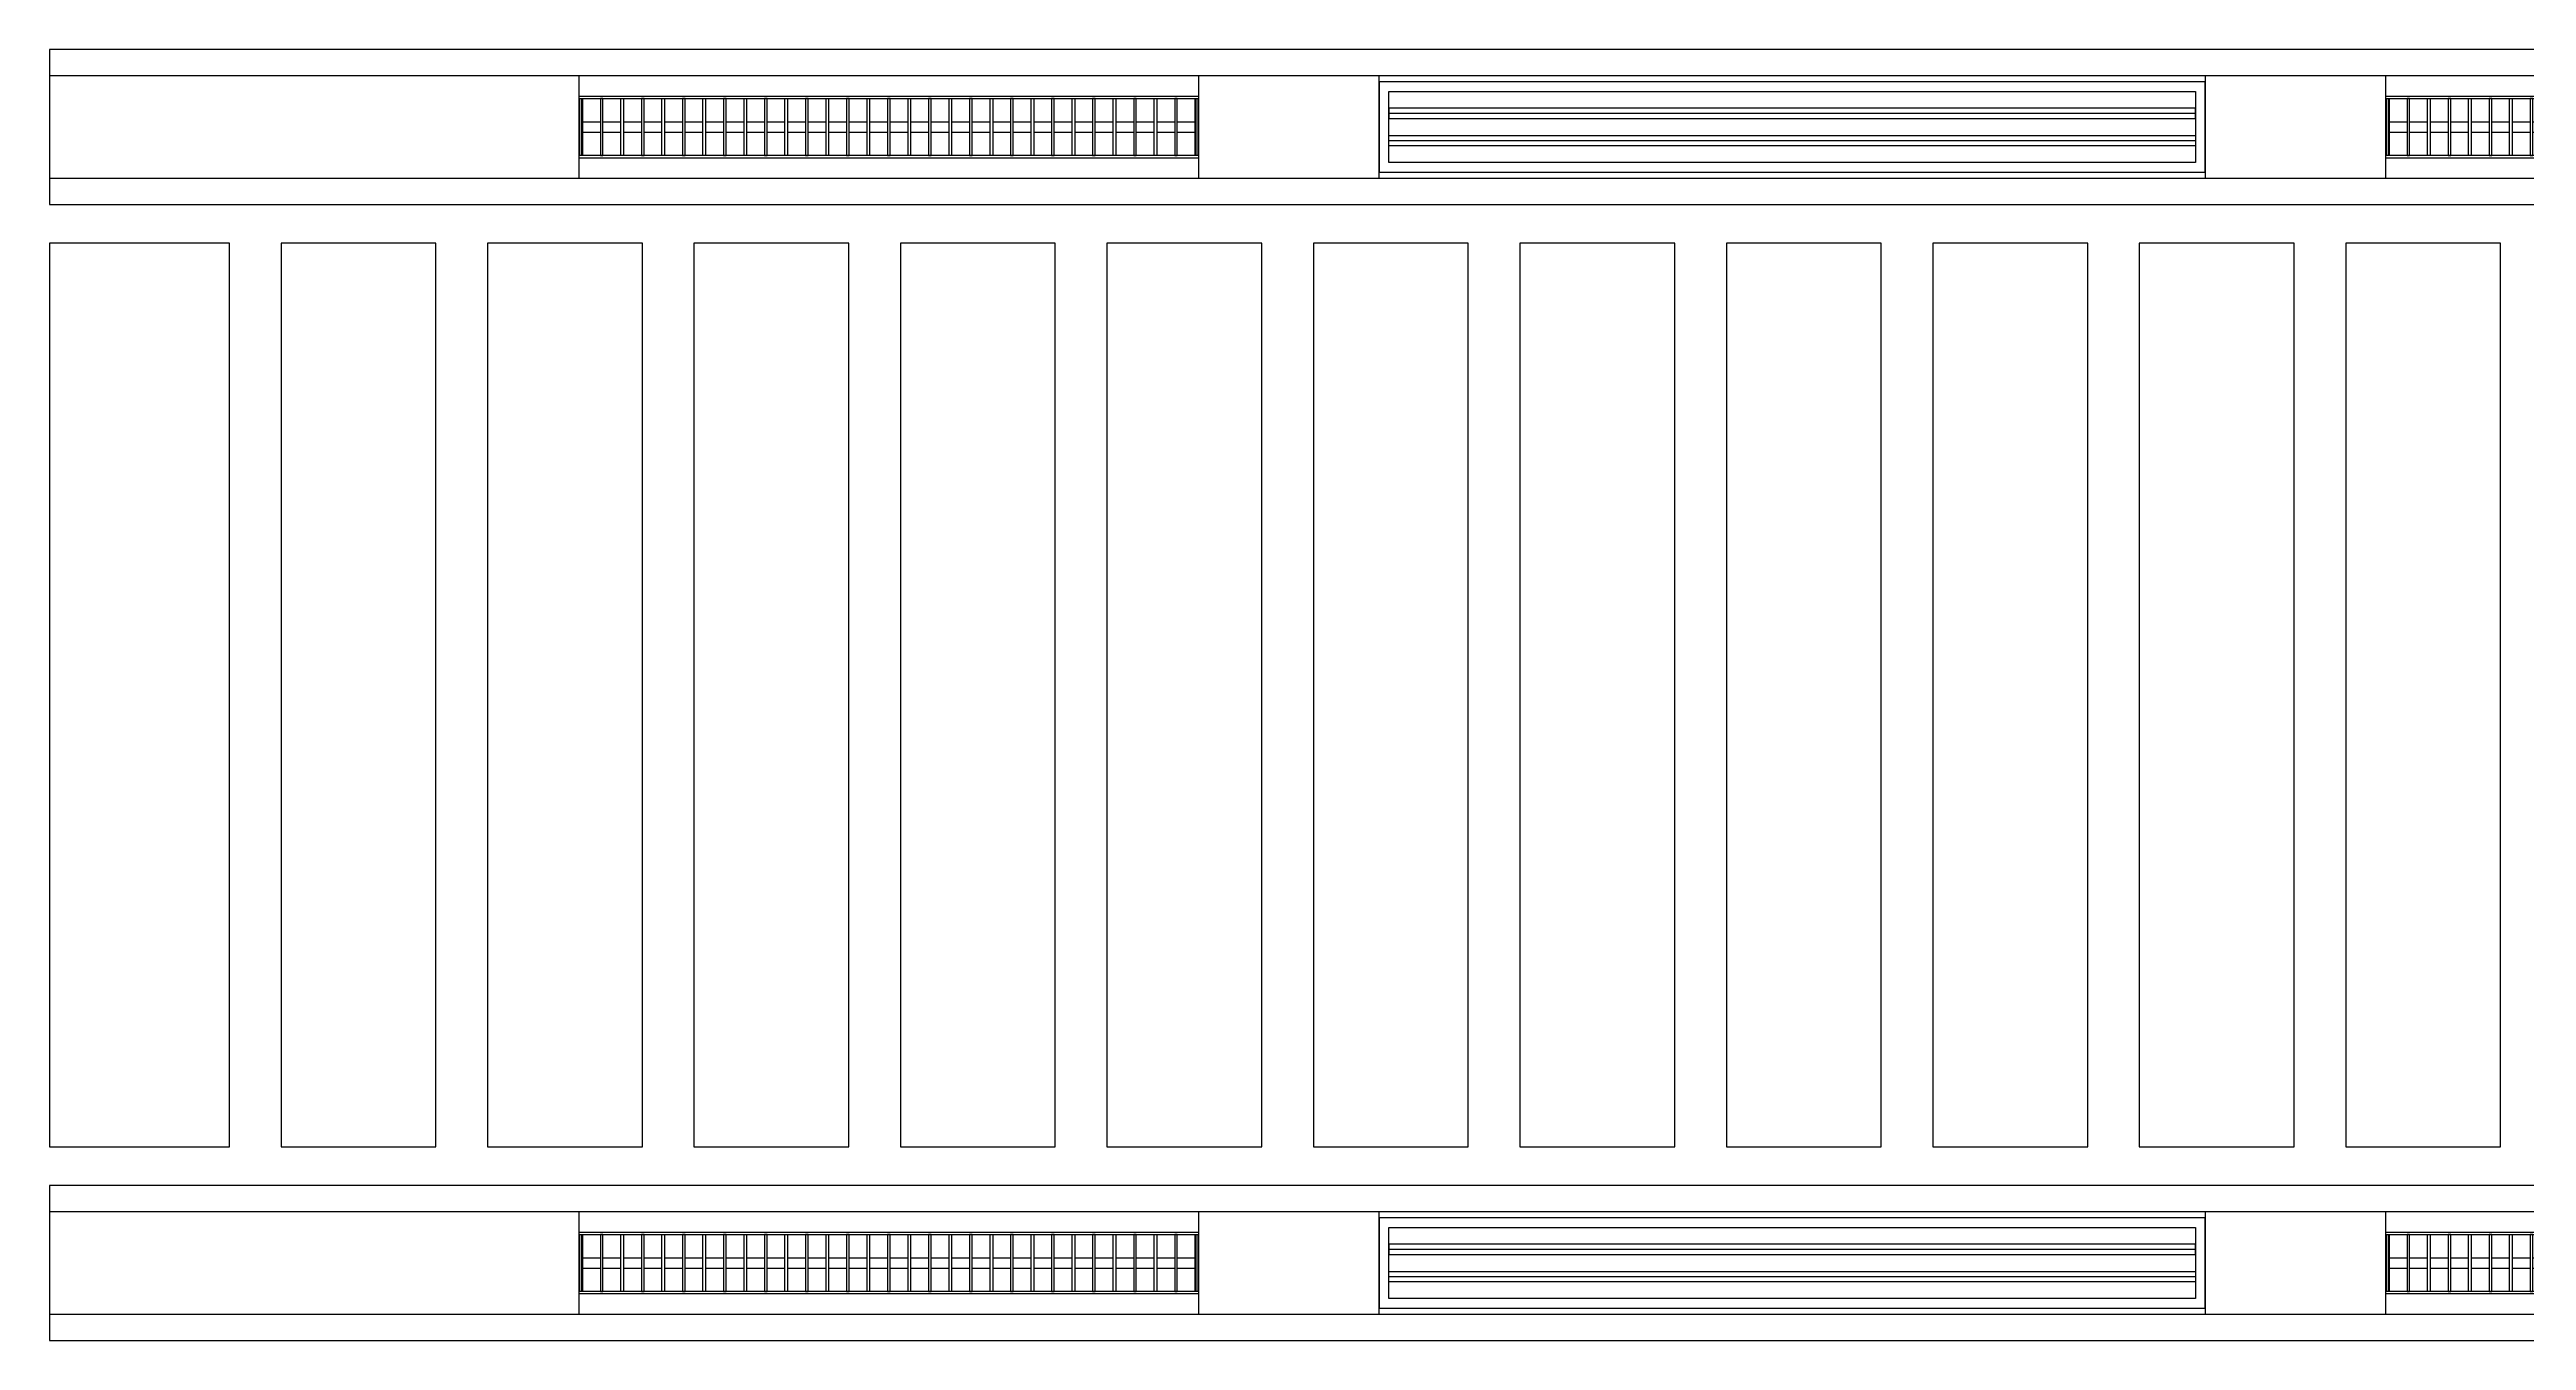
# Model space of a CAD drawing. Header units: millimetres. Extents: x -726012 to -647389, y -20772 to 18805.
# Drawn here: x -716372 to -711574, y -1281 to 1219 of the extents above; entities that cross this region are included whole.
import ezdxf
from ezdxf.enums import TextEntityAlignment as Align
from ezdxf.xclip import XClip

# ---------------------------------------------------------------- set-up
doc = ezdxf.new("R2010")
doc.units = ezdxf.units.MM
doc.header["$XCLIPFRAME"] = 0
for name, color, linetype in [('000 - WIPEOUT', 250, 'Continuous'), ('001 - ASCESSORIES', 251, 'Continuous'), ('A04_TUBE SERIES', 2, 'Continuous'), ('A11_ALU.SOLID SHEET', 2, 'Continuous')]:
    doc.layers.add(name, color=color, linetype=linetype)
doc.layers.add('008 - LIGHTING', color=1, linetype='Continuous', lineweight=9)

# ---------------------------------------------------------------- blocks, each defined once
blk = doc.blocks.new('*U529')
blk.add_point((0, 0))
at = {"layer": 'Defpoints', "color": 250}
blk.add_text('AL.SHEET-HAT-TYPE-C', height=7, rotation=270, dxfattribs=at).set_placement((15, 0), align=Align.BOTTOM_CENTER)
blk.add_wipeout([(0, -100), (350, -100), (350, 100), (0, 100)]).dxf.layer = '000 - WIPEOUT'
at = {"layer": 'A11_ALU.SOLID SHEET', "color": 0}
blk.add_lwpolyline([(0, -100), (350, -100), (350, 100), (0, 100)], close=True, dxfattribs=at)
blk = doc.blocks.new('*U531')
at = {"layer": '001 - ASCESSORIES', "color": 0, "linetype": 'ByBlock'}
blk.add_lwpolyline([(800, 87.5), (-800, 87.5), (-800, -87.5), (800, -87.5)], close=True, dxfattribs=at)
at = {"layer": '001 - ASCESSORIES', "linetype": 'ByBlock'}
for points in [[(-781.5, 69), (781.5, 69), (781.5, -69), (-781.5, -69)], [(781.5, 36.3), (-781.5, 36.3), (-781.5, 16.3), (781.5, 16.3)], [(-781.5, -16.3), (781.5, -16.3), (781.5, -36.3), (-781.5, -36.3)]]:
    blk.add_lwpolyline(points, close=True, dxfattribs=at)
for points in [[(781.5, 26.3), (-781.5, 26.3)], [(-781.5, -26.3), (781.5, -26.3)]]:
    blk.add_lwpolyline(points, dxfattribs=at)
blk = doc.blocks.new('*U526')
at = {"color": 1}
blk.add_wipeout([(600, -60), (-600, -60), (-600, 60), (600, 60)], dxfattribs=at).dxf.layer = '000 - WIPEOUT'
at = {"layer": '001 - ASCESSORIES', "color": 0}
blk.add_lwpolyline([(600, -60), (-600, -60), (-600, 60), (600, 60)], close=True, dxfattribs=at)
at = {"layer": '001 - ASCESSORIES'}
for points in [[(-593.5, -55), (-598.5, -55), (-598.5, 55), (-593.5, 55)], [(595, -55), (-595, -55), (-595, 55), (595, 55)], [(-558.8, -55), (-553.8, -55), (-553.8, 55), (-558.8, 55)], [(-514, -55), (-519, -55), (-519, 55), (-514, 55)], [(-479.3, -55), (-474.3, -55), (-474.3, 55), (-479.3, 55)], [(-434.6, -55), (-439.6, -55), (-439.6, 55), (-434.6, 55)], [(-399.8, -55), (-394.8, -55), (-394.8, 55), (-399.8, 55)], [(-355.1, -55), (-360.1, -55), (-360.1, 55), (-355.1, 55)], [(-320.4, -55), (-315.4, -55), (-315.4, 55), (-320.4, 55)], [(-275.6, -55), (-280.6, -55), (-280.6, 55), (-275.6, 55)], [(-240.9, -55), (-235.9, -55), (-235.9, 55), (-240.9, 55)], [(-196.2, -55), (-201.2, -55), (-201.2, 55), (-196.2, 55)], [(-161.4, -55), (-156.4, -55), (-156.4, 55), (-161.4, 55)], [(-116.7, -55), (-121.7, -55), (-121.7, 55), (-116.7, 55)], [(-82, -55), (-77, -55), (-77, 55), (-82, 55)], [(-37.2, -55), (-42.2, -55), (-42.2, 55), (-37.2, 55)], [(-2.5, -55), (2.5, -55), (2.5, 55), (-2.5, 55)], [(42.2, -55), (37.2, -55), (37.2, 55), (42.2, 55)], [(77, -55), (82, -55), (82, 55), (77, 55)], [(121.7, -55), (116.7, -55), (116.7, 55), (121.7, 55)], [(156.4, -55), (161.4, -55), (161.4, 55), (156.4, 55)], [(201.2, -55), (196.2, -55), (196.2, 55), (201.2, 55)], [(235.9, -55), (240.9, -55), (240.9, 55), (235.9, 55)], [(280.6, -55), (275.6, -55), (275.6, 55), (280.6, 55)], [(315.4, -55), (320.4, -55), (320.4, 55), (315.4, 55)], [(360.1, -55), (355.1, -55), (355.1, 55), (360.1, 55)], [(394.8, -55), (399.8, -55), (399.8, 55), (394.8, 55)], [(439.6, -55), (434.6, -55), (434.6, 55), (439.6, 55)], [(474.3, -55), (479.3, -55), (479.3, 55), (474.3, 55)], [(519, -55), (514, -55), (514, 55), (519, 55)], [(553.8, -55), (558.8, -55), (558.8, 55), (553.8, 55)], [(598.5, -55), (593.5, -55), (593.5, 55), (598.5, 55)]]:
    blk.add_lwpolyline(points, close=True, dxfattribs=at)
for points in [[(-593.5, 10), (-558.8, 10)], [(-553.8, 10), (-519, 10)], [(-514, 10), (-479.3, 10)], [(-474.3, 10), (-439.6, 10)], [(-434.6, 10), (-399.8, 10)], [(-394.8, 10), (-360.1, 10)], [(-355.1, 10), (-320.4, 10)], [(-315.4, 10), (-280.6, 10)], [(-275.6, 10), (-240.9, 10)], [(-235.9, 10), (-201.2, 10)], [(-196.2, 10), (-161.4, 10)], [(-156.4, 10), (-121.7, 10)], [(-116.7, 10), (-82, 10)], [(-77, 10), (-42.2, 10)], [(-37.2, 10), (-2.5, 10)], [(2.5, 10), (37.2, 10)], [(42.2, 10), (77, 10)], [(82, 10), (116.7, 10)], [(121.7, 10), (156.4, 10)], [(161.4, 10), (196.2, 10)], [(201.2, 10), (235.9, 10)], [(240.9, 10), (275.6, 10)], [(280.6, 10), (315.4, 10)], [(320.4, 10), (355.1, 10)], [(360.1, 10), (394.8, 10)], [(399.8, 10), (434.6, 10)], [(439.6, 10), (474.3, 10)], [(479.3, 10), (514, 10)], [(519, 10), (553.8, 10)], [(558.8, 10), (593.5, 10)], [(-593.5, -10), (-558.8, -10)], [(-553.8, -10), (-519, -10)], [(-514, -10), (-479.3, -10)], [(-474.3, -10), (-439.6, -10)], [(-434.6, -10), (-399.8, -10)], [(-394.8, -10), (-360.1, -10)], [(-355.1, -10), (-320.4, -10)], [(-315.4, -10), (-280.6, -10)], [(-275.6, -10), (-240.9, -10)], [(-235.9, -10), (-201.2, -10)], [(-196.2, -10), (-161.4, -10)], [(-156.4, -10), (-121.7, -10)], [(-116.7, -10), (-82, -10)], [(-77, -10), (-42.2, -10)], [(-37.2, -10), (-2.5, -10)], [(2.5, -10), (37.2, -10)], [(42.2, -10), (77, -10)], [(82, -10), (116.7, -10)], [(121.7, -10), (156.4, -10)], [(161.4, -10), (196.2, -10)], [(201.2, -10), (235.9, -10)], [(240.9, -10), (275.6, -10)], [(280.6, -10), (315.4, -10)], [(320.4, -10), (355.1, -10)], [(360.1, -10), (394.8, -10)], [(399.8, -10), (434.6, -10)], [(439.6, -10), (474.3, -10)], [(479.3, -10), (514, -10)], [(519, -10), (553.8, -10)], [(558.8, -10), (593.5, -10)]]:
    blk.add_lwpolyline(points, dxfattribs=at)
blk = doc.blocks.new('*U533')
blk.add_wipeout([(-25, 0), (25, 0), (25, 17548.5), (-25, 17548.5)]).dxf.layer = '000 - WIPEOUT'
at = {"layer": 'A04_TUBE SERIES', "color": 0}
blk.add_lwpolyline([(-25, 0), (25, 0), (25, 17548.5), (-25, 17548.5)], close=True, dxfattribs=at)
at = {"layer": 'Defpoints', "color": 250, "flags": 1}
blk.add_attdef('EXTR.OVL-LENGTH_', (-33.1, -9), '', height=5, dxfattribs=at)
blk = doc.blocks.new('*U536')
blk.add_wipeout([(-25, 0), (25, 0), (25, 17548.5), (-25, 17548.5)]).dxf.layer = '000 - WIPEOUT'
at = {"layer": 'A04_TUBE SERIES', "color": 0}
blk.add_lwpolyline([(-25, 0), (25, 0), (25, 17548.5), (-25, 17548.5)], close=True, dxfattribs=at)
at = {"layer": 'Defpoints', "color": 250, "flags": 1}
blk.add_attdef('EXTR.OVL-LENGTH_', (-33.1, -9), '', height=5, dxfattribs=at)
blk = doc.blocks.new('*U538')
blk.add_wipeout([(-25, 0), (25, 0), (25, 17548.5), (-25, 17548.5)]).dxf.layer = '000 - WIPEOUT'
at = {"layer": 'A04_TUBE SERIES', "color": 0}
blk.add_lwpolyline([(-25, 0), (25, 0), (25, 17548.5), (-25, 17548.5)], close=True, dxfattribs=at)
at = {"layer": 'Defpoints', "color": 250, "flags": 1}
blk.add_attdef('EXTR.OVL-LENGTH_', (-33.1, -9), '', height=5, dxfattribs=at)
blk = doc.blocks.new('*U549')
blk.add_point((0, 0))
at = {"layer": 'Defpoints', "color": 250}
blk.add_text('AL.SHEET-HAT-TYPE-C', height=7, rotation=270, dxfattribs=at).set_placement((15, 0), align=Align.BOTTOM_CENTER)
blk.add_wipeout([(0, -100), (1026, -100), (1026, 100), (0, 100)]).dxf.layer = '000 - WIPEOUT'
at = {"layer": 'A11_ALU.SOLID SHEET', "color": 0}
blk.add_lwpolyline([(0, -100), (1026, -100), (1026, 100), (0, 100)], close=True, dxfattribs=at)
blk = doc.blocks.new('*U551')
blk.add_wipeout([(-25, 0), (25, 0), (25, 17548.5), (-25, 17548.5)]).dxf.layer = '000 - WIPEOUT'
at = {"layer": 'A04_TUBE SERIES', "color": 0}
blk.add_lwpolyline([(-25, 0), (25, 0), (25, 17548.5), (-25, 17548.5)], close=True, dxfattribs=at)
at = {"layer": 'Defpoints', "color": 250, "flags": 1}
blk.add_attdef('EXTR.OVL-LENGTH_', (-33.1, -9), '', height=5, dxfattribs=at)
blk = doc.blocks.new('*U1257')
at = {"color": 3}
for points in [[(-875, 8550), (875, 8550), (875, 8250), (-875, 8250)], [(-875, 8150), (875, 8150), (875, 7850), (-875, 7850)], [(-875, 7750), (875, 7750), (875, 7450), (-875, 7450)], [(-875, 7350), (875, 7350), (875, 7050), (-875, 7050)], [(-875, 6950), (875, 6950), (875, 6650), (-875, 6650)], [(-875, 6550), (875, 6550), (875, 6250), (-875, 6250)], [(-875, 6150), (875, 6150), (875, 5850), (-875, 5850)], [(-875, 5750), (875, 5750), (875, 5450), (-875, 5450)], [(-875, 5350), (875, 5350), (875, 5050), (-875, 5050)], [(-875, 4950), (875, 4950), (875, 4650), (-875, 4650)], [(-875, 4550), (875, 4550), (875, 4250), (-875, 4250)]]:
    blk.add_wipeout(points, dxfattribs=at).dxf.layer = '000 - WIPEOUT'
at = {"layer": 'A11_ALU.SOLID SHEET', "color": 0, "linetype": 'ByBlock'}
for points in [[(-875, 8250), (875, 8250), (875, 8550), (-875, 8550)], [(-875, 7850), (875, 7850), (875, 8150), (-875, 8150)], [(-875, 7450), (875, 7450), (875, 7750), (-875, 7750)], [(-875, 7050), (875, 7050), (875, 7350), (-875, 7350)], [(-875, 6650), (875, 6650), (875, 6950), (-875, 6950)], [(-875, 6250), (875, 6250), (875, 6550), (-875, 6550)], [(-875, 5850), (875, 5850), (875, 6150), (-875, 6150)], [(-875, 5450), (875, 5450), (875, 5750), (-875, 5750)], [(-875, 5050), (875, 5050), (875, 5350), (-875, 5350)], [(-875, 4650), (875, 4650), (875, 4950), (-875, 4950)], [(-875, 4250), (875, 4250), (875, 4550), (-875, 4550)]]:
    blk.add_lwpolyline(points, close=True, dxfattribs=at)
blk = doc.blocks.new('*U1261')
at = {"layer": 'Defpoints'}
blk.add_point((0, 0), dxfattribs=at)
blk.add_wipeout([(875, 250), (875, 598.5), (-875, 598.5), (-875, 250)]).dxf.layer = '000 - WIPEOUT'
at = {"layer": 'A11_ALU.SOLID SHEET', "color": 0}
blk.add_lwpolyline([(875, 250), (875, 598.5), (-875, 598.5), (-875, 250)], close=True, dxfattribs=at)
at = {"layer": 'Defpoints'}
blk.add_point((0, 400), dxfattribs=at)
blk = doc.blocks.new('*U1287')
at = {"layer": 'A11_ALU.SOLID SHEET', "color": 1}
for p in [(30536, -2510), (32486, -2510), (30536, -4710), (32486, -4710)]:
    blk.add_blockref('*U529', p, dxfattribs=at)
at = {"layer": 'A11_ALU.SOLID SHEET', "color": 0, "linetype": 'ByBlock', "rotation": 90}
blk.add_blockref('*U1257', (37308.5, -3610), dxfattribs=at)
at = {"layer": 'A11_ALU.SOLID SHEET', "color": 1, "rotation": 180}
blk.add_blockref('*U549', (29336, -4710), dxfattribs=at)
at = {"layer": '008 - LIGHTING'}
for name, p in [('*U531', (31686, -2510)), ('*U526', (29936, -2510)), ('*U526', (33436, -2510)), ('*U526', (29936, -4710)), ('*U531', (31686, -4710)), ('*U526', (33436, -4710))]:
    blk.add_blockref(name, p, dxfattribs=at)
at = {"layer": 'A11_ALU.SOLID SHEET', "color": 0, "linetype": 'ByBlock', "rotation": 90}
blk.add_blockref('*U1261', (28908.5, -3610), dxfattribs=at)
at = {"layer": 'A04_TUBE SERIES', "color": 0, "linetype": 'ByBlock', "rotation": 270}
for name, p in [('*U538', (28310, -4585)), ('*U551', (28310, -4835))]:
    blk.add_blockref(name, p, dxfattribs=at)
at = {"layer": 'A11_ALU.SOLID SHEET', "color": 1, "rotation": 180}
blk.add_blockref('*U549', (29336, -2510), dxfattribs=at)
at = {"layer": 'A04_TUBE SERIES', "color": 0, "linetype": 'ByBlock', "rotation": 270}
for name, p in [('*U533', (28310, -2385)), ('*U536', (28310, -2635))]:
    blk.add_blockref(name, p, dxfattribs=at)

msp = doc.modelspace()

# ---------------------------------------------------------------- block references
at = {"layer": 'A11_ALU.SOLID SHEET'}
ref = msp.add_blockref('*U1287', (-744682.4, 3579), dxfattribs=at)
XClip(ref).set_block_clipping_path([(22516.8245944298, -23612.0000696909), (92487.8891097467, 7199.9972603897)])

doc.saveas('drawing.dxf')
